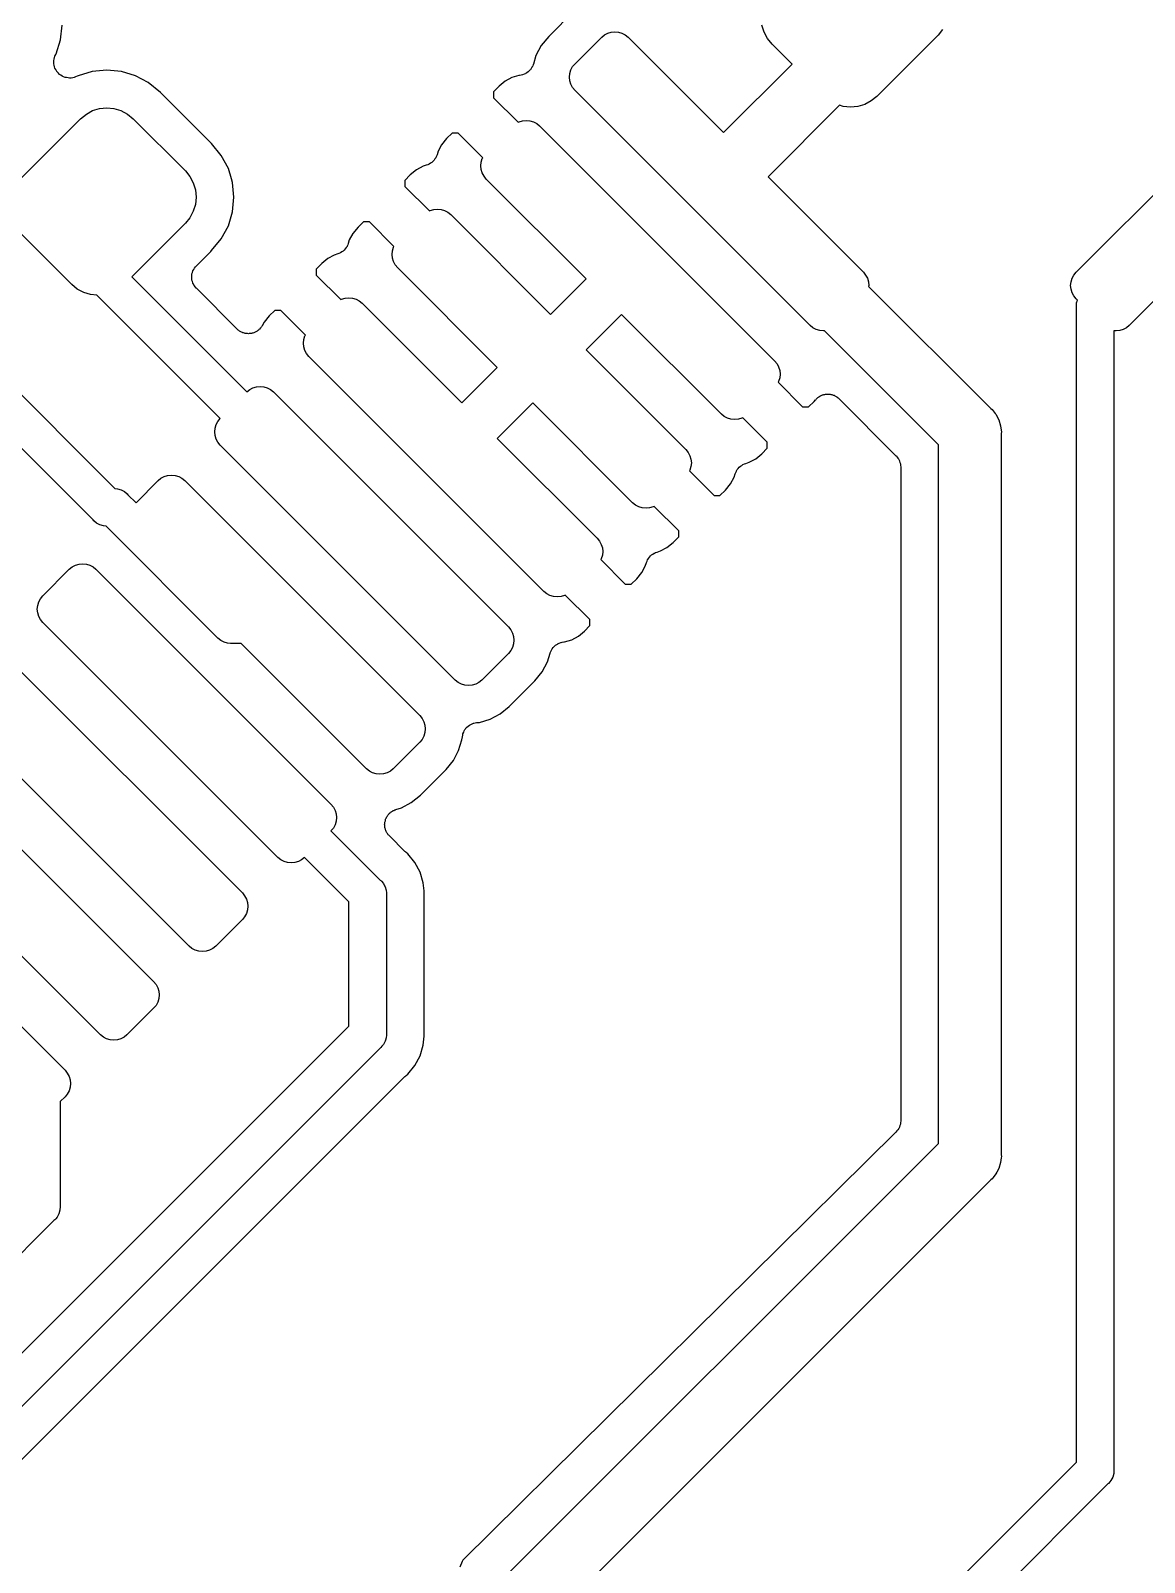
# Model space of a CAD drawing. Extents: x 70 to 232, y -100 to -50.
# Drawn here: x 220.26 to 224.7, y -65.62 to -59.51 of the extents above; entities that cross this region are included whole.
import ezdxf

# ---------------------------------------------------------------- set-up
doc = ezdxf.new("R2010")
doc.units = 0
doc.layers.add('BLACK', color=7, linetype='CONTINUOUS')

msp = doc.modelspace()

# ---------------------------------------------------------------- linework, layer by layer
at = {"layer": 'BLACK', "linetype": 'CONTINUOUS'}
for p, q in [((215.606, -56.3496), (220.593, -61.337)), ((220.506, -61.4624), (215.519, -56.475)), ((222.424, -59.433), (222.322, -59.5347)), ((220.376, -59.5476), (220.382, -59.4894)), ((222.322, -59.5347), (222.292, -59.5713)), ((222.427, -59.6437), (222.533, -59.5376)), ((222.533, -59.5376), (222.544, -59.5283)), ((222.544, -59.5283), (222.557, -59.5213)), ((222.557, -59.5213), (222.571, -59.5171)), ((222.571, -59.5171), (222.586, -59.5156)), ((222.586, -59.5156), (222.6, -59.5171)), ((222.6, -59.5171), (222.614, -59.5213)), ((222.614, -59.5213), (222.627, -59.5283)), ((222.627, -59.5283), (222.639, -59.5376)), ((222.639, -59.5376), (223.019, -59.9177)), ((223.18, -59.5171), (223.172, -59.4894)), ((223.194, -59.5426), (223.18, -59.5171)), ((223.212, -59.5649), (223.194, -59.5426)), ((223.874, -59.5296), (223.63, -59.7735)), ((223.892, -59.5072), (223.874, -59.5296)), ((224.424, -60.4745), (225.361, -59.5376)), ((220.357, -59.6072), (220.359, -59.6035)), ((220.359, -59.6035), (220.376, -59.5476)), ((222.292, -59.5713), (222.271, -59.6103)), ((223.292, -59.6446), (223.212, -59.5649)), ((220.35, -59.6306), (220.351, -59.6247)), ((220.35, -59.6307), (220.35, -59.6306)), ((220.35, -59.6308), (220.35, -59.6307)), ((220.35, -59.6369), (220.35, -59.6308)), ((220.35, -59.643), (220.35, -59.6369)), ((220.35, -59.6431), (220.35, -59.643)), ((220.35, -59.6432), (220.35, -59.6431)), ((220.351, -59.649), (220.35, -59.6432)), ((220.351, -59.6247), (220.352, -59.6186)), ((220.352, -59.6552), (220.351, -59.649)), ((220.352, -59.6185), (220.354, -59.6131)), ((220.352, -59.6186), (220.352, -59.6185)), ((220.352, -59.6185), (220.352, -59.6185)), ((220.352, -59.6553), (220.352, -59.6552)), ((220.354, -59.6611), (220.352, -59.6553)), ((220.352, -59.6553), (220.352, -59.6553)), ((220.354, -59.6131), (220.357, -59.6072)), ((220.357, -59.6667), (220.354, -59.6611)), ((222.252, -59.6622), (222.249, -59.6672)), ((222.255, -59.6574), (222.252, -59.6622)), ((222.256, -59.6572), (222.255, -59.6574)), ((222.258, -59.6515), (222.256, -59.657)), ((222.256, -59.657), (222.256, -59.6572)), ((222.26, -59.6461), (222.258, -59.6515)), ((222.261, -59.6452), (222.26, -59.6455)), ((222.26, -59.6455), (222.26, -59.6455)), ((222.26, -59.6455), (222.26, -59.6455)), ((222.26, -59.6455), (222.26, -59.6461)), ((222.271, -59.6103), (222.261, -59.6452)), ((222.41, -59.668), (222.417, -59.655)), ((222.417, -59.655), (222.427, -59.6437)), ((223.019, -59.9177), (223.292, -59.6446)), ((220.357, -59.6668), (220.357, -59.6667)), ((220.357, -59.6667), (220.357, -59.6667)), ((220.36, -59.6721), (220.357, -59.6668)), ((220.363, -59.677), (220.36, -59.6721)), ((220.364, -59.6771), (220.363, -59.677)), ((220.368, -59.6816), (220.364, -59.6771)), ((220.364, -59.6771), (220.364, -59.6771)), ((220.372, -59.6858), (220.368, -59.6816)), ((220.372, -59.6859), (220.372, -59.6858)), ((220.372, -59.686), (220.372, -59.6859)), ((220.377, -59.6894), (220.372, -59.686)), ((220.382, -59.6928), (220.377, -59.6894)), ((220.382, -59.6929), (220.382, -59.6928)), ((220.383, -59.6929), (220.382, -59.6929)), ((220.388, -59.6953), (220.383, -59.6929)), ((220.394, -59.6977), (220.388, -59.6953)), ((220.4, -59.6989), (220.394, -59.6977)), ((220.394, -59.6977), (220.394, -59.6977)), ((220.394, -59.6977), (220.394, -59.6977)), ((220.406, -59.7002), (220.4, -59.6989)), ((220.412, -59.7003), (220.406, -59.7002)), ((220.406, -59.7002), (220.406, -59.7002)), ((220.406, -59.7002), (220.406, -59.7002)), ((220.418, -59.7004), (220.412, -59.7003)), ((220.419, -59.7004), (220.418, -59.7004)), ((220.418, -59.7004), (220.418, -59.7004)), ((220.425, -59.6992), (220.419, -59.7004)), ((220.431, -59.6981), (220.425, -59.6992)), ((220.436, -59.6958), (220.431, -59.6981)), ((220.431, -59.6981), (220.431, -59.6981)), ((220.431, -59.6981), (220.431, -59.6981)), ((220.442, -59.6935), (220.436, -59.6958)), ((220.443, -59.6931), (220.442, -59.6934)), ((220.442, -59.6934), (220.442, -59.6934)), ((220.442, -59.6934), (220.442, -59.6935)), ((220.442, -59.6935), (220.442, -59.6935)), ((220.446, -59.6911), (220.443, -59.6931)), ((220.502, -59.6742), (220.446, -59.6911)), ((220.561, -59.6684), (220.502, -59.6742)), ((220.619, -59.6742), (220.561, -59.6684)), ((220.675, -59.6911), (220.619, -59.6742)), ((220.726, -59.7187), (220.675, -59.6911)), ((220.774, -59.7578), (220.726, -59.7187)), ((222.148, -59.7128), (222.124, -59.7332)), ((222.175, -59.6989), (222.148, -59.7128)), ((222.203, -59.6903), (222.175, -59.6989)), ((222.206, -59.69), (222.203, -59.6903)), ((222.212, -59.6888), (222.206, -59.69)), ((222.218, -59.6877), (222.212, -59.6888)), ((222.224, -59.6853), (222.218, -59.6876)), ((222.218, -59.6876), (222.218, -59.6876)), ((222.218, -59.6876), (222.218, -59.6877)), ((222.229, -59.6831), (222.224, -59.6853)), ((222.23, -59.6828), (222.229, -59.6829)), ((222.229, -59.6829), (222.229, -59.6831)), ((222.235, -59.6795), (222.23, -59.6828)), ((222.24, -59.6763), (222.235, -59.6795)), ((222.244, -59.6718), (222.24, -59.676)), ((222.24, -59.676), (222.24, -59.6761)), ((222.24, -59.6761), (222.24, -59.6763)), ((222.248, -59.6677), (222.244, -59.6718)), ((222.249, -59.6674), (222.248, -59.6677)), ((222.249, -59.6672), (222.249, -59.6674)), ((222.405, -59.6967), (222.406, -59.6821)), ((222.406, -59.7113), (222.405, -59.6967)), ((222.406, -59.6821), (222.41, -59.668)), ((222.41, -59.7254), (222.406, -59.7113)), ((222.417, -59.7384), (222.41, -59.7254)), ((220.978, -59.962), (220.774, -59.7578)), ((222.124, -59.7332), (222.102, -59.7553)), ((222.102, -59.7553), (222.102, -59.7788)), ((222.102, -59.7788), (222.2, -59.8767)), ((222.427, -59.7497), (222.417, -59.7384)), ((223.364, -60.6866), (222.427, -59.7497)), ((223.63, -59.7735), (223.607, -59.7919)), ((225.573, -59.7497), (224.636, -60.6866)), ((220.456, -59.8624), (220.479, -59.844)), ((220.479, -59.844), (220.504, -59.8304)), ((220.504, -59.8304), (220.532, -59.822)), ((220.532, -59.822), (220.561, -59.8192)), ((220.561, -59.8192), (220.589, -59.822)), ((220.589, -59.822), (220.617, -59.8304)), ((220.617, -59.8304), (220.643, -59.844)), ((220.643, -59.844), (220.665, -59.8624)), ((223.481, -59.8092), (223.196, -60.0944)), ((223.496, -59.8139), (223.481, -59.8092)), ((223.525, -59.8167), (223.496, -59.8139)), ((223.554, -59.8139), (223.525, -59.8167)), ((223.582, -59.8055), (223.554, -59.8139)), ((223.607, -59.7919), (223.582, -59.8055)), ((220.212, -60.1063), (220.456, -59.8624)), ((220.665, -59.8624), (220.874, -60.071)), ((222.2, -59.8767), (222.204, -59.8749)), ((222.204, -59.8749), (222.218, -59.8706)), ((222.218, -59.8706), (222.232, -59.8692)), ((222.232, -59.8692), (222.247, -59.8706)), ((222.247, -59.8706), (222.261, -59.8749)), ((222.261, -59.8749), (222.274, -59.8818)), ((222.274, -59.8818), (222.285, -59.8912)), ((222.285, -59.8912), (223.222, -60.8281)), ((221.017, -60.0096), (220.978, -59.962)), ((221.895, -59.9665), (221.881, -59.9926)), ((221.915, -59.9417), (221.895, -59.9665)), ((221.937, -59.9203), (221.915, -59.9417)), ((221.961, -59.9203), (221.937, -59.9203)), ((222.059, -60.0181), (221.961, -59.9203)), ((221.045, -60.0611), (221.017, -60.0096)), ((221.865, -60.0285), (221.86, -60.0326)), ((221.868, -60.0231), (221.865, -60.028)), ((221.865, -60.028), (221.865, -60.0282)), ((221.865, -60.0282), (221.865, -60.0285)), ((221.872, -60.0182), (221.868, -60.0231)), ((221.874, -60.0122), (221.872, -60.0177)), ((221.872, -60.0177), (221.872, -60.018)), ((221.872, -60.018), (221.872, -60.0182)), ((221.877, -60.0069), (221.874, -60.0122)), ((221.881, -59.9926), (221.877, -60.006)), ((221.877, -60.006), (221.877, -60.0063)), ((221.877, -60.0063), (221.877, -60.0063)), ((221.877, -60.0063), (221.877, -60.0063)), ((221.877, -60.0063), (221.877, -60.0069)), ((222.053, -60.0356), (222.057, -60.0216)), ((222.057, -60.0216), (222.059, -60.0181)), ((220.874, -60.071), (220.892, -60.0933)), ((221.057, -60.1017), (221.045, -60.0611)), ((221.77, -60.0867), (221.749, -60.1089)), ((221.795, -60.0663), (221.77, -60.0867)), ((221.821, -60.0524), (221.795, -60.0663)), ((221.834, -60.0483), (221.821, -60.0524)), ((221.84, -60.0461), (221.834, -60.0483)), ((221.845, -60.0439), (221.84, -60.0461)), ((221.846, -60.0437), (221.845, -60.0439)), ((221.851, -60.0403), (221.846, -60.0436)), ((221.846, -60.0436), (221.846, -60.0437)), ((221.856, -60.0371), (221.851, -60.0403)), ((221.86, -60.0326), (221.856, -60.0367)), ((221.856, -60.0367), (221.856, -60.0369)), ((221.856, -60.0369), (221.856, -60.0371)), ((222.051, -60.0503), (222.053, -60.0356)), ((222.053, -60.0649), (222.051, -60.0503)), ((222.057, -60.079), (222.053, -60.0649)), ((222.064, -60.0919), (222.057, -60.079)), ((222.073, -60.1033), (222.064, -60.0919)), ((220.892, -60.0933), (220.905, -60.1188)), ((220.905, -60.1188), (220.914, -60.1465)), ((220.914, -60.1465), (220.917, -60.1753)), ((221.062, -60.1171), (221.057, -60.1017)), ((221.067, -60.1753), (221.062, -60.1171)), ((221.749, -60.1089), (221.749, -60.1324)), ((221.749, -60.1324), (221.847, -60.2303)), ((222.471, -60.501), (222.073, -60.1033)), ((223.196, -60.0944), (223.576, -60.4745)), ((220.914, -60.204), (220.905, -60.2317)), ((220.917, -60.1753), (220.914, -60.204)), ((221.062, -60.2334), (221.067, -60.1753)), ((220.892, -60.2572), (220.874, -60.2796)), ((220.905, -60.2317), (220.892, -60.2572)), ((221.045, -60.2894), (221.062, -60.2334)), ((221.584, -60.2738), (221.562, -60.2952)), ((221.607, -60.2738), (221.584, -60.2738)), ((221.705, -60.3717), (221.607, -60.2738)), ((221.847, -60.2303), (221.85, -60.2284)), ((221.85, -60.2284), (221.864, -60.2242)), ((221.864, -60.2242), (221.879, -60.2227)), ((221.879, -60.2227), (221.893, -60.2242)), ((221.893, -60.2242), (221.907, -60.2284)), ((221.907, -60.2284), (221.92, -60.2354)), ((221.92, -60.2354), (221.932, -60.2447)), ((221.932, -60.2447), (222.329, -60.6425)), ((220.421, -60.5235), (220.212, -60.3149)), ((220.874, -60.2796), (220.66, -60.4932)), ((221.017, -60.341), (221.045, -60.2894)), ((221.541, -60.3201), (221.527, -60.3461)), ((221.562, -60.2952), (221.541, -60.3201)), ((220.918, -60.449), (220.975, -60.3919)), ((220.975, -60.3918), (220.978, -60.3886)), ((220.975, -60.3919), (220.975, -60.3918)), ((220.978, -60.3886), (221.017, -60.341)), ((221.492, -60.3974), (221.486, -60.3997)), ((221.497, -60.3939), (221.492, -60.3972)), ((221.492, -60.3972), (221.492, -60.3973)), ((221.492, -60.3973), (221.492, -60.3974)), ((221.502, -60.3907), (221.497, -60.3939)), ((221.503, -60.3903), (221.502, -60.3905)), ((221.502, -60.3905), (221.502, -60.3907)), ((221.507, -60.3861), (221.503, -60.3903)), ((221.511, -60.382), (221.507, -60.3861)), ((221.515, -60.3766), (221.511, -60.3815)), ((221.511, -60.3815), (221.511, -60.3818)), ((221.511, -60.3818), (221.511, -60.382)), ((221.518, -60.3718), (221.515, -60.3766)), ((221.521, -60.3658), (221.518, -60.3713)), ((221.518, -60.3713), (221.518, -60.3715)), ((221.518, -60.3715), (221.518, -60.3718)), ((221.523, -60.3604), (221.521, -60.3658)), ((221.527, -60.3461), (221.523, -60.3596)), ((221.523, -60.3596), (221.523, -60.3598)), ((221.523, -60.3598), (221.523, -60.3598)), ((221.523, -60.3598), (221.523, -60.3598)), ((221.523, -60.3598), (221.523, -60.3604)), ((221.698, -60.4038), (221.699, -60.3892)), ((221.699, -60.3892), (221.703, -60.3751)), ((221.703, -60.3751), (221.705, -60.3717)), ((220.907, -60.4639), (220.91, -60.4586)), ((220.91, -60.4582), (220.914, -60.4536)), ((220.91, -60.4584), (220.91, -60.4582)), ((220.91, -60.4586), (220.91, -60.4584)), ((220.914, -60.4536), (220.918, -60.449)), ((221.417, -60.4403), (221.395, -60.4624)), ((221.441, -60.4199), (221.417, -60.4403)), ((221.467, -60.406), (221.441, -60.4199)), ((221.481, -60.4019), (221.467, -60.406)), ((221.486, -60.3997), (221.481, -60.4019)), ((221.699, -60.4184), (221.698, -60.4038)), ((221.703, -60.4325), (221.699, -60.4184)), ((221.71, -60.4455), (221.703, -60.4325)), ((221.72, -60.4568), (221.71, -60.4455)), ((222.117, -60.8546), (221.72, -60.4568)), ((220.66, -60.4932), (221.119, -60.9518)), ((220.899, -60.4932), (220.9, -60.4872)), ((220.899, -60.4935), (220.899, -60.4932)), ((220.899, -60.4937), (220.899, -60.4935)), ((220.9, -60.4997), (220.899, -60.4937)), ((220.9, -60.4809), (220.902, -60.4752)), ((220.9, -60.4811), (220.9, -60.4809)), ((220.9, -60.4814), (220.9, -60.4811)), ((220.9, -60.4872), (220.9, -60.4814)), ((220.9, -60.5056), (220.9, -60.4997)), ((220.9, -60.5058), (220.9, -60.5056)), ((220.9, -60.506), (220.9, -60.5058)), ((220.902, -60.5118), (220.9, -60.506)), ((220.902, -60.4752), (220.904, -60.4695)), ((220.904, -60.5175), (220.902, -60.5118)), ((220.904, -60.4691), (220.907, -60.4639)), ((220.904, -60.4693), (220.904, -60.4691)), ((220.904, -60.4695), (220.904, -60.4693)), ((220.904, -60.5177), (220.904, -60.5175)), ((220.904, -60.5179), (220.904, -60.5177)), ((220.907, -60.5232), (220.904, -60.5179)), ((221.395, -60.4624), (221.395, -60.486)), ((221.395, -60.486), (221.493, -60.5838)), ((222.329, -60.6425), (222.471, -60.501)), ((223.576, -60.4745), (223.585, -60.4859)), ((223.585, -60.4859), (223.592, -60.4988)), ((223.592, -60.4988), (223.596, -60.5129)), ((223.596, -60.5129), (223.598, -60.5275)), ((224.402, -60.5275), (224.404, -60.5129)), ((224.404, -60.5129), (224.408, -60.4988)), ((224.408, -60.4988), (224.415, -60.4859)), ((224.415, -60.4859), (224.424, -60.4745)), ((220.443, -60.5419), (220.421, -60.5235)), ((220.469, -60.5555), (220.443, -60.5419)), ((220.496, -60.5639), (220.469, -60.5555)), ((220.521, -60.5663), (220.496, -60.5639)), ((221.012, -61.0579), (220.521, -60.5663)), ((220.909, -60.5285), (220.907, -60.5232)), ((220.909, -60.5287), (220.909, -60.5285)), ((220.91, -60.5289), (220.909, -60.5287)), ((220.913, -60.5335), (220.91, -60.5289)), ((220.917, -60.5382), (220.913, -60.5335)), ((220.917, -60.5385), (220.917, -60.5382)), ((220.918, -60.5388), (220.917, -60.5385)), ((220.917, -60.5385), (220.917, -60.5385)), ((220.917, -60.5385), (220.917, -60.5385)), ((221.08, -60.7012), (220.918, -60.5388)), ((221.496, -60.582), (221.51, -60.5777)), ((221.51, -60.5777), (221.525, -60.5763)), ((221.525, -60.5763), (221.54, -60.5777)), ((221.54, -60.5777), (221.554, -60.582)), ((223.598, -60.5275), (223.597, -60.5315)), ((223.597, -60.5315), (224.084, -61.0182)), ((224.404, -60.5422), (224.402, -60.5275)), ((224.408, -60.5562), (224.404, -60.5422)), ((224.415, -60.5692), (224.408, -60.5562)), ((224.424, -60.5806), (224.415, -60.5692)), ((224.429, -60.5856), (224.424, -60.5806)), ((221.23, -60.6274), (221.208, -60.6488)), ((221.254, -60.6274), (221.23, -60.6274)), ((221.352, -60.7252), (221.254, -60.6274)), ((221.493, -60.5838), (221.496, -60.582)), ((221.554, -60.582), (221.567, -60.5889)), ((221.567, -60.5889), (221.578, -60.5983)), ((221.578, -60.5983), (221.976, -60.996)), ((224.425, -60.6033), (224.426, -60.5962)), ((224.425, -60.6109), (224.425, -60.6033)), ((224.425, -60.6146), (224.425, -60.6109)), ((224.425, -65.2189), (224.425, -60.6146)), ((224.426, -60.5962), (224.429, -60.5856)), ((221.082, -60.703), (221.08, -60.7012)), ((221.084, -60.7051), (221.082, -60.703)), ((221.17, -60.7015), (221.167, -60.7036)), ((221.171, -60.6992), (221.17, -60.7015)), ((221.173, -60.6972), (221.171, -60.6992)), ((221.175, -60.6945), (221.173, -60.6972)), ((221.177, -60.692), (221.175, -60.6945)), ((221.179, -60.6894), (221.177, -60.692)), ((221.181, -60.687), (221.179, -60.6894)), ((221.188, -60.6736), (221.181, -60.6862)), ((221.181, -60.6862), (221.181, -60.687)), ((221.208, -60.6488), (221.188, -60.6736)), ((222.612, -60.6425), (222.471, -60.7839)), ((223.01, -61.0402), (222.612, -60.6425)), ((223.375, -60.696), (223.364, -60.6866)), ((223.388, -60.7029), (223.375, -60.696)), ((223.402, -60.7072), (223.388, -60.7029)), ((224.612, -60.7029), (224.598, -60.7072)), ((224.625, -60.696), (224.612, -60.7029)), ((224.636, -60.6866), (224.625, -60.696)), ((221.087, -60.707), (221.084, -60.7051)), ((221.09, -60.709), (221.087, -60.707)), ((221.092, -60.7104), (221.09, -60.709)), ((221.095, -60.7121), (221.092, -60.7104)), ((221.098, -60.7133), (221.095, -60.7121)), ((221.101, -60.7149), (221.098, -60.7133)), ((221.103, -60.7158), (221.101, -60.7149)), ((221.106, -60.7169), (221.103, -60.7158)), ((221.109, -60.7176), (221.106, -60.7169)), ((221.112, -60.7185), (221.109, -60.7176)), ((221.115, -60.7188), (221.112, -60.7185)), ((221.118, -60.7194), (221.115, -60.7188)), ((221.121, -60.7194), (221.118, -60.7194)), ((221.125, -60.7198), (221.121, -60.7194)), ((221.128, -60.7195), (221.125, -60.7198)), ((221.131, -60.7195), (221.128, -60.7195)), ((221.134, -60.7189), (221.131, -60.7195)), ((221.137, -60.7186), (221.134, -60.7189)), ((221.14, -60.7178), (221.137, -60.7186)), ((221.143, -60.7172), (221.14, -60.7178)), ((221.146, -60.716), (221.143, -60.7172)), ((221.149, -60.7151), (221.146, -60.716)), ((221.152, -60.7137), (221.149, -60.7151)), ((221.154, -60.7126), (221.152, -60.7137)), ((221.157, -60.7108), (221.154, -60.7126)), ((221.16, -60.7093), (221.157, -60.7108)), ((221.162, -60.7074), (221.16, -60.7093)), ((221.165, -60.7059), (221.162, -60.7074)), ((221.167, -60.7036), (221.165, -60.7059)), ((221.344, -60.7574), (221.346, -60.7427)), ((221.346, -60.772), (221.344, -60.7574)), ((221.346, -60.7427), (221.35, -60.7287)), ((221.35, -60.7287), (221.352, -60.7252)), ((223.417, -60.7086), (223.402, -60.7072)), ((223.421, -60.7082), (223.417, -60.7086)), ((223.875, -61.1627), (223.421, -60.7082)), ((224.583, -60.7086), (224.575, -60.7078)), ((224.575, -60.7078), (224.575, -65.2463)), ((224.598, -60.7072), (224.583, -60.7086)), ((221.35, -60.7861), (221.346, -60.772)), ((221.357, -60.799), (221.35, -60.7861)), ((221.366, -60.8104), (221.357, -60.799)), ((222.303, -61.7473), (221.366, -60.8104)), ((222.471, -60.7839), (222.869, -61.1816)), ((221.976, -60.996), (222.117, -60.8546)), ((223.222, -60.8281), (223.232, -60.8394)), ((223.232, -60.8394), (223.238, -60.8524)), ((223.238, -60.8524), (223.243, -60.8665)), ((223.243, -60.8665), (223.244, -60.8811)), ((223.244, -60.8811), (223.243, -60.8957)), ((221.119, -60.9518), (221.13, -60.9425)), ((221.13, -60.9425), (221.143, -60.9356)), ((221.143, -60.9356), (221.157, -60.9313)), ((221.157, -60.9313), (221.172, -60.9298)), ((221.172, -60.9298), (221.186, -60.9313)), ((221.186, -60.9313), (221.2, -60.9356)), ((221.2, -60.9356), (221.213, -60.9425)), ((221.213, -60.9425), (221.225, -60.9518)), ((223.238, -60.9098), (223.237, -60.9132)), ((223.237, -60.9132), (223.334, -61.0111)), ((223.243, -60.8957), (223.238, -60.9098)), ((221.225, -60.9518), (222.162, -61.8887)), ((222.259, -60.996), (222.117, -61.1374)), ((222.656, -61.3938), (222.259, -60.996)), ((223.358, -61.0111), (223.38, -60.9897)), ((223.38, -60.9897), (223.385, -60.9836)), ((223.385, -60.9836), (223.386, -60.9829)), ((223.386, -60.9829), (223.388, -60.9809)), ((223.388, -60.9809), (223.39, -60.9787)), ((223.39, -60.9787), (223.392, -60.9766)), ((223.392, -60.9766), (223.395, -60.9743)), ((223.395, -60.9743), (223.397, -60.9727)), ((223.397, -60.9727), (223.399, -60.9709)), ((223.399, -60.9709), (223.402, -60.9693)), ((223.402, -60.9693), (223.405, -60.9675)), ((223.405, -60.9675), (223.408, -60.9664)), ((223.408, -60.9664), (223.41, -60.9651)), ((223.41, -60.9651), (223.413, -60.9641)), ((223.413, -60.9641), (223.416, -60.9629)), ((223.416, -60.9629), (223.419, -60.9624)), ((223.419, -60.9624), (223.422, -60.9615)), ((223.422, -60.9615), (223.425, -60.9612)), ((223.425, -60.9612), (223.429, -60.9606)), ((223.429, -60.9606), (223.432, -60.9606)), ((223.432, -60.9606), (223.434, -60.9604)), ((223.434, -60.9604), (223.438, -60.9607)), ((223.438, -60.9607), (223.441, -60.9607)), ((223.441, -60.9607), (223.444, -60.9613)), ((223.444, -60.9613), (223.447, -60.9616)), ((223.447, -60.9616), (223.45, -60.9626)), ((223.45, -60.9626), (223.453, -60.9633)), ((223.453, -60.9633), (223.456, -60.9644)), ((223.456, -60.9644), (223.459, -60.9652)), ((223.459, -60.9652), (223.462, -60.9668)), ((223.462, -60.9668), (223.465, -60.9681)), ((223.465, -60.9681), (223.467, -60.9697)), ((223.467, -60.9697), (223.47, -60.9711)), ((223.47, -60.9711), (223.472, -60.9732)), ((223.472, -60.9732), (223.475, -60.9751)), ((223.475, -60.9751), (223.477, -60.9771)), ((223.477, -60.9771), (223.479, -60.979)), ((223.479, -60.979), (223.706, -61.2062)), ((220.996, -61.0822), (221.003, -61.0692)), ((221.003, -61.0692), (221.012, -61.0579)), ((223.021, -61.0495), (223.01, -61.0402)), ((223.034, -61.0565), (223.021, -61.0495)), ((223.048, -61.0607), (223.034, -61.0565)), ((223.063, -61.0622), (223.048, -61.0607)), ((223.078, -61.0607), (223.063, -61.0622)), ((223.092, -61.0565), (223.078, -61.0607)), ((223.095, -61.0546), (223.092, -61.0565)), ((223.193, -61.1525), (223.095, -61.0546)), ((223.334, -61.0111), (223.358, -61.0111)), ((224.084, -61.0182), (224.089, -61.0221)), ((224.089, -61.0221), (224.093, -61.0269)), ((224.093, -61.0269), (224.093, -61.0269)), ((224.093, -61.0269), (224.102, -61.0384)), ((224.102, -61.0384), (224.104, -61.0411)), ((224.104, -61.0411), (224.116, -61.0628)), ((224.116, -61.0628), (224.123, -61.0864)), ((220.991, -61.1109), (220.992, -61.0963)), ((220.992, -61.1255), (220.991, -61.1109)), ((220.992, -61.0963), (220.996, -61.0822)), ((220.996, -61.1396), (220.992, -61.1255)), ((224.123, -61.0864), (224.125, -61.1048)), ((224.125, -61.1048), (224.125, -61.1048)), ((224.125, -61.1048), (224.126, -61.1109)), ((224.126, -61.1109), (224.125, -61.117)), ((224.125, -61.117), (224.125, -63.9939)), ((221.003, -61.1526), (220.996, -61.1396)), ((221.012, -61.1639), (221.003, -61.1526)), ((221.949, -62.1009), (221.012, -61.1639)), ((222.117, -61.1374), (222.515, -61.5352)), ((222.869, -61.1816), (222.878, -61.193)), ((223.172, -61.1982), (223.193, -61.176)), ((223.193, -61.176), (223.193, -61.1525)), ((223.875, -63.9482), (223.875, -61.1627)), ((222.878, -61.193), (222.885, -61.206)), ((222.885, -61.206), (222.889, -61.22)), ((222.889, -61.2493), (222.885, -61.2634)), ((222.889, -61.22), (222.891, -61.2347)), ((222.891, -61.2347), (222.889, -61.2493)), ((223.077, -61.2565), (223.081, -61.2523)), ((223.081, -61.2523), (223.086, -61.2482)), ((223.086, -61.2478), (223.091, -61.2446)), ((223.086, -61.248), (223.086, -61.2478)), ((223.086, -61.2482), (223.086, -61.248)), ((223.091, -61.2446), (223.096, -61.2413)), ((223.096, -61.241), (223.102, -61.2388)), ((223.096, -61.2412), (223.096, -61.241)), ((223.096, -61.2413), (223.096, -61.2412)), ((223.102, -61.2388), (223.107, -61.2366)), ((223.107, -61.2366), (223.121, -61.2325)), ((223.121, -61.2325), (223.147, -61.2186)), ((223.147, -61.2186), (223.172, -61.1982)), ((223.706, -61.2062), (223.707, -61.2064)), ((223.707, -61.2064), (223.707, -61.2064)), ((223.707, -61.2064), (223.707, -61.2064)), ((223.707, -61.2064), (223.707, -61.2069)), ((223.707, -61.2069), (223.711, -61.2114)), ((223.711, -61.2114), (223.714, -61.216)), ((223.714, -61.216), (223.715, -61.2163)), ((223.715, -61.2163), (223.715, -61.2165)), ((223.715, -61.2165), (223.717, -61.2218)), ((223.717, -61.2218), (223.72, -61.2269)), ((223.72, -61.2269), (223.72, -61.2272)), ((223.72, -61.2272), (223.72, -61.2275)), ((223.72, -61.2275), (223.722, -61.2331)), ((223.722, -61.2331), (223.724, -61.2388)), ((223.724, -61.2388), (223.724, -61.2391)), ((223.724, -61.2391), (223.724, -61.2394)), ((223.724, -61.2394), (223.724, -61.2453)), ((223.724, -61.2453), (223.725, -61.2511)), ((223.725, -61.2511), (223.725, -63.8579)), ((220.677, -61.3937), (220.765, -61.3054)), ((220.765, -61.3054), (220.776, -61.296)), ((220.776, -61.296), (220.789, -61.2891)), ((220.789, -61.2891), (220.803, -61.2848)), ((220.803, -61.2848), (220.818, -61.2834)), ((220.818, -61.2834), (220.833, -61.2848)), ((220.833, -61.2848), (220.847, -61.2891)), ((220.847, -61.2891), (220.86, -61.296)), ((220.86, -61.296), (220.871, -61.3054)), ((220.871, -61.3054), (221.808, -62.2423)), ((222.885, -61.2634), (222.883, -61.2668)), ((222.883, -61.2668), (222.981, -61.3646)), ((223.047, -61.3184), (223.061, -61.2923)), ((223.061, -61.2923), (223.065, -61.2789)), ((223.065, -61.2781), (223.068, -61.2726)), ((223.065, -61.2786), (223.065, -61.2781)), ((223.065, -61.2789), (223.065, -61.2786)), ((223.065, -61.2786), (223.065, -61.2786)), ((223.065, -61.2786), (223.065, -61.2786)), ((223.068, -61.2726), (223.07, -61.2672)), ((223.07, -61.2667), (223.073, -61.2618)), ((223.07, -61.2669), (223.07, -61.2667)), ((223.07, -61.2672), (223.07, -61.2669)), ((223.073, -61.2618), (223.077, -61.2569)), ((223.077, -61.2567), (223.077, -61.2565)), ((223.077, -61.2569), (223.077, -61.2567)), ((220.593, -61.337), (220.603, -61.338)), ((220.603, -61.338), (220.618, -61.3423)), ((220.618, -61.3423), (220.631, -61.3493)), ((220.631, -61.3493), (220.642, -61.3587)), ((220.642, -61.3587), (220.644, -61.3615)), ((220.644, -61.3615), (220.677, -61.3937)), ((222.981, -61.3646), (223.004, -61.3646)), ((223.004, -61.3646), (223.027, -61.3432)), ((223.027, -61.3432), (223.047, -61.3184)), ((222.668, -61.4031), (222.656, -61.3938)), ((222.681, -61.41), (222.668, -61.4031)), ((222.695, -61.4143), (222.681, -61.41)), ((222.71, -61.4157), (222.695, -61.4143)), ((222.724, -61.4143), (222.71, -61.4157)), ((222.738, -61.41), (222.724, -61.4143)), ((222.742, -61.4082), (222.738, -61.41)), ((222.84, -61.5061), (222.742, -61.4082)), ((220.509, -61.4652), (220.506, -61.4624)), ((220.52, -61.4746), (220.509, -61.4652)), ((220.533, -61.4816), (220.52, -61.4746)), ((220.547, -61.4859), (220.533, -61.4816)), ((220.558, -61.4869), (220.547, -61.4859)), ((221.001, -61.9303), (220.558, -61.4869)), ((222.515, -61.5352), (222.524, -61.5465)), ((222.524, -61.5465), (222.531, -61.5595)), ((222.793, -61.5721), (222.818, -61.5517)), ((222.818, -61.5517), (222.84, -61.5296)), ((222.84, -61.5296), (222.84, -61.5061)), ((222.531, -61.6169), (222.53, -61.6203)), ((222.531, -61.5595), (222.536, -61.5736)), ((222.536, -61.6028), (222.531, -61.6169)), ((222.536, -61.5736), (222.537, -61.5882)), ((222.537, -61.5882), (222.536, -61.6028)), ((222.717, -61.6202), (222.72, -61.6154)), ((222.72, -61.6154), (222.723, -61.6105)), ((222.723, -61.6103), (222.724, -61.61)), ((222.723, -61.6105), (222.723, -61.6103)), ((222.724, -61.61), (222.728, -61.6059)), ((222.728, -61.6059), (222.732, -61.6017)), ((222.732, -61.6013), (222.737, -61.5982)), ((222.732, -61.6016), (222.732, -61.6013)), ((222.732, -61.6017), (222.732, -61.6016)), ((222.737, -61.5982), (222.742, -61.5949)), ((222.742, -61.5949), (222.743, -61.5947)), ((222.743, -61.5946), (222.748, -61.5924)), ((222.743, -61.5947), (222.743, -61.5946)), ((222.748, -61.5924), (222.754, -61.5901)), ((222.754, -61.5901), (222.767, -61.586)), ((222.767, -61.586), (222.793, -61.5721)), ((220.305, -61.765), (220.411, -61.6589)), ((220.411, -61.6589), (220.423, -61.6496)), ((220.423, -61.6496), (220.436, -61.6427)), ((220.436, -61.6427), (220.45, -61.6384)), ((220.45, -61.6384), (220.464, -61.637)), ((220.464, -61.637), (220.479, -61.6384)), ((220.479, -61.6384), (220.493, -61.6427)), ((220.493, -61.6427), (220.506, -61.6496)), ((220.506, -61.6496), (220.517, -61.6589)), ((220.517, -61.6589), (221.454, -62.5958)), ((222.53, -61.6203), (222.627, -61.7182)), ((222.673, -61.6968), (222.693, -61.6719)), ((222.693, -61.6719), (222.707, -61.6459)), ((222.707, -61.6459), (222.711, -61.6324)), ((222.711, -61.6324), (222.712, -61.6322)), ((222.712, -61.6316), (222.714, -61.6262)), ((222.712, -61.6322), (222.712, -61.6316)), ((222.712, -61.6322), (222.712, -61.6322)), ((222.712, -61.6322), (222.712, -61.6322)), ((222.714, -61.6262), (222.716, -61.6208)), ((222.716, -61.6205), (222.717, -61.6202)), ((222.716, -61.6208), (222.716, -61.6205)), ((222.627, -61.7182), (222.651, -61.7182)), ((222.651, -61.7182), (222.673, -61.6968)), ((220.285, -61.8034), (220.289, -61.7893)), ((220.289, -61.7893), (220.296, -61.7764)), ((220.296, -61.7764), (220.305, -61.765)), ((222.314, -61.7566), (222.303, -61.7473)), ((222.327, -61.7636), (222.314, -61.7566)), ((222.341, -61.7678), (222.327, -61.7636)), ((222.356, -61.7693), (222.341, -61.7678)), ((222.371, -61.7678), (222.356, -61.7693)), ((222.385, -61.7636), (222.371, -61.7678)), ((222.388, -61.7617), (222.385, -61.7636)), ((222.486, -61.8596), (222.388, -61.7617)), ((220.283, -61.818), (220.285, -61.8034)), ((220.285, -61.8327), (220.283, -61.818)), ((220.289, -61.8467), (220.285, -61.8327)), ((220.296, -61.8597), (220.289, -61.8467)), ((220.305, -61.8711), (220.296, -61.8597)), ((222.486, -61.8831), (222.486, -61.8596)), ((221.242, -62.808), (220.305, -61.8711)), ((222.162, -61.8887), (222.171, -61.9001)), ((222.171, -61.9001), (222.178, -61.9131)), ((222.178, -61.9131), (222.182, -61.9271)), ((222.44, -61.9257), (222.465, -61.9053)), ((222.465, -61.9053), (222.486, -61.8831)), ((221.003, -61.9332), (221.001, -61.9303)), ((221.015, -61.9426), (221.003, -61.9332)), ((221.028, -61.9495), (221.015, -61.9426)), ((221.042, -61.9538), (221.028, -61.9495)), ((221.053, -61.9549), (221.042, -61.9538)), ((221.057, -61.9553), (221.053, -61.9549)), ((221.053, -61.9549), (221.053, -61.9549)), ((221.06, -61.9549), (221.057, -61.9553)), ((221.096, -61.9549), (221.06, -61.9549)), ((221.596, -62.4544), (221.096, -61.9549)), ((222.171, -61.9834), (222.162, -61.9948)), ((222.178, -61.9705), (222.171, -61.9834)), ((222.182, -61.9564), (222.178, -61.9705)), ((222.182, -61.9271), (222.183, -61.9418)), ((222.183, -61.9418), (222.182, -61.9564)), ((222.33, -61.987), (222.333, -61.9815)), ((222.333, -61.981), (222.336, -61.9762)), ((222.333, -61.9813), (222.333, -61.981)), ((222.333, -61.9815), (222.333, -61.9813)), ((222.336, -61.9762), (222.339, -61.9712)), ((222.339, -61.9712), (222.34, -61.971)), ((222.34, -61.9708), (222.344, -61.9667)), ((222.34, -61.971), (222.34, -61.9708)), ((222.344, -61.9667), (222.348, -61.9625)), ((222.348, -61.9623), (222.349, -61.9621)), ((222.348, -61.9625), (222.348, -61.9623)), ((222.349, -61.9621), (222.354, -61.9589)), ((222.354, -61.9589), (222.359, -61.9556)), ((222.359, -61.9554), (222.364, -61.9532)), ((222.359, -61.9555), (222.359, -61.9554)), ((222.359, -61.9556), (222.359, -61.9555)), ((222.364, -61.9532), (222.37, -61.9509)), ((222.37, -61.9508), (222.371, -61.9507)), ((222.37, -61.9509), (222.37, -61.9508)), ((222.371, -61.9507), (222.376, -61.9496)), ((222.376, -61.9496), (222.382, -61.9485)), ((222.382, -61.9485), (222.385, -61.9482)), ((222.385, -61.9482), (222.414, -61.9396)), ((222.414, -61.9396), (222.44, -61.9257)), ((220.164, -62.0125), (221.101, -62.9494)), ((222.162, -61.9948), (222.055, -62.1009)), ((222.296, -62.0672), (222.317, -62.0281)), ((222.317, -62.0281), (222.328, -61.9933)), ((222.328, -61.9924), (222.33, -61.987)), ((222.328, -61.9929), (222.328, -61.9924)), ((222.328, -61.9933), (222.328, -61.9929)), ((222.328, -61.9929), (222.328, -61.9929)), ((222.328, -61.9929), (222.328, -61.9929)), ((221.961, -62.1102), (221.949, -62.1009)), ((222.055, -62.1009), (222.044, -62.1102)), ((222.164, -62.2055), (222.266, -62.1038)), ((222.266, -62.1038), (222.296, -62.0672)), ((221.974, -62.1171), (221.961, -62.1102)), ((221.988, -62.1214), (221.974, -62.1171)), ((222.002, -62.1228), (221.988, -62.1214)), ((222.017, -62.1214), (222.002, -62.1228)), ((222.031, -62.1171), (222.017, -62.1214)), ((222.044, -62.1102), (222.031, -62.1171)), ((220.889, -63.1615), (219.952, -62.2246)), ((222.128, -62.2355), (222.164, -62.2055)), ((221.808, -62.2423), (221.817, -62.2536)), ((221.817, -62.2536), (221.824, -62.2666)), ((221.824, -62.2666), (221.828, -62.2807)), ((221.828, -62.2807), (221.83, -62.2953)), ((221.992, -62.2928), (221.996, -62.2886)), ((221.996, -62.2886), (222.001, -62.2844)), ((222.001, -62.2841), (222.006, -62.2808)), ((222.001, -62.2843), (222.001, -62.2841)), ((222.001, -62.2844), (222.001, -62.2843)), ((222.006, -62.2808), (222.011, -62.2775)), ((222.011, -62.2773), (222.017, -62.2751)), ((222.011, -62.2774), (222.011, -62.2773)), ((222.011, -62.2775), (222.011, -62.2774)), ((222.017, -62.2751), (222.022, -62.2728)), ((222.022, -62.2728), (222.023, -62.2728)), ((222.023, -62.2727), (222.029, -62.2716)), ((222.023, -62.2728), (222.023, -62.2727)), ((222.029, -62.2716), (222.034, -62.2704)), ((222.034, -62.2704), (222.046, -62.2692)), ((222.046, -62.2692), (222.089, -62.2564)), ((222.089, -62.2564), (222.128, -62.2355)), ((221.808, -62.3483), (221.702, -62.4544)), ((221.817, -62.337), (221.808, -62.3483)), ((221.824, -62.324), (221.817, -62.337)), ((221.828, -62.3099), (221.824, -62.324)), ((221.83, -62.2953), (221.828, -62.3099)), ((221.963, -62.3817), (221.976, -62.3394)), ((221.976, -62.3394), (221.978, -62.3274)), ((221.978, -62.3265), (221.979, -62.3207)), ((221.978, -62.327), (221.978, -62.3265)), ((221.978, -62.3274), (221.978, -62.327)), ((221.978, -62.327), (221.978, -62.327)), ((221.978, -62.327), (221.978, -62.327)), ((221.979, -62.3207), (221.98, -62.3148)), ((221.98, -62.3144), (221.983, -62.3089)), ((221.98, -62.3146), (221.98, -62.3144)), ((221.98, -62.3148), (221.98, -62.3146)), ((221.983, -62.3089), (221.985, -62.3034)), ((221.985, -62.303), (221.988, -62.298)), ((221.985, -62.3032), (221.985, -62.303)), ((221.985, -62.3034), (221.985, -62.3032)), ((221.988, -62.298), (221.992, -62.2931)), ((221.992, -62.293), (221.992, -62.2928)), ((221.992, -62.2931), (221.992, -62.293)), ((219.81, -62.366), (220.747, -63.3029)), ((221.943, -62.4207), (221.963, -62.3817)), ((221.607, -62.4637), (221.596, -62.4544)), ((221.62, -62.4707), (221.607, -62.4637)), ((221.634, -62.4749), (221.62, -62.4707)), ((221.678, -62.4707), (221.664, -62.4749)), ((221.691, -62.4637), (221.678, -62.4707)), ((221.702, -62.4544), (221.691, -62.4637)), ((221.811, -62.559), (221.913, -62.4574)), ((221.913, -62.4574), (221.943, -62.4207)), ((221.649, -62.4764), (221.634, -62.4749)), ((221.664, -62.4749), (221.649, -62.4764)), ((220.535, -63.5151), (219.598, -62.5782)), ((221.454, -62.5958), (221.464, -62.6072)), ((221.735, -62.6099), (221.774, -62.5891)), ((221.774, -62.5891), (221.811, -62.559)), ((221.464, -62.6072), (221.471, -62.6202)), ((221.471, -62.6202), (221.475, -62.6342)), ((221.475, -62.6342), (221.476, -62.6489)), ((221.476, -62.6489), (221.475, -62.6635)), ((221.671, -62.6586), (221.672, -62.6556)), ((221.672, -62.6556), (221.673, -62.6525)), ((221.673, -62.6525), (221.675, -62.6499)), ((221.675, -62.6499), (221.676, -62.6472)), ((221.676, -62.6472), (221.678, -62.6445)), ((221.678, -62.6445), (221.679, -62.6416)), ((221.679, -62.6416), (221.681, -62.6394)), ((221.681, -62.6394), (221.683, -62.6369)), ((221.683, -62.6369), (221.685, -62.6346)), ((221.685, -62.6346), (221.687, -62.6321)), ((221.687, -62.6321), (221.689, -62.6303)), ((221.689, -62.6303), (221.692, -62.6282)), ((221.692, -62.6282), (221.694, -62.6264)), ((221.694, -62.6264), (221.697, -62.6243)), ((221.697, -62.6243), (221.699, -62.623)), ((221.699, -62.623), (221.702, -62.6213)), ((221.702, -62.6213), (221.705, -62.6201)), ((221.705, -62.6201), (221.708, -62.6185)), ((221.708, -62.6185), (221.711, -62.6177)), ((221.711, -62.6177), (221.713, -62.6166)), ((221.713, -62.6166), (221.735, -62.6099)), ((221.464, -62.6905), (221.454, -62.7019)), ((221.454, -62.7019), (221.65, -62.8979)), ((221.471, -62.6776), (221.464, -62.6905)), ((221.475, -62.6635), (221.471, -62.6776)), ((221.668, -62.6767), (221.669, -62.6737)), ((221.669, -62.6799), (221.668, -62.6767)), ((221.669, -62.6676), (221.67, -62.6643)), ((221.669, -62.6708), (221.669, -62.6676)), ((221.669, -62.6737), (221.669, -62.6708)), ((221.669, -62.6832), (221.669, -62.6799)), ((221.669, -62.6861), (221.669, -62.6832)), ((221.669, -62.689), (221.669, -62.6861)), ((221.67, -62.6921), (221.669, -62.689)), ((221.67, -62.6643), (221.671, -62.6615)), ((221.671, -62.6953), (221.67, -62.6921)), ((221.671, -62.6615), (221.671, -62.6586)), ((221.672, -62.6981), (221.671, -62.6953)), ((221.673, -62.7009), (221.672, -62.6981)), ((221.674, -62.7038), (221.673, -62.7009)), ((221.676, -62.7068), (221.674, -62.7038)), ((221.677, -62.7093), (221.676, -62.7068)), ((221.679, -62.7119), (221.677, -62.7093)), ((221.681, -62.7145), (221.679, -62.7119)), ((221.682, -62.7172), (221.681, -62.7145)), ((221.684, -62.7193), (221.682, -62.7172)), ((219.457, -62.7196), (220.394, -63.6565)), ((221.686, -62.7216), (221.684, -62.7193)), ((221.687, -62.7222), (221.686, -62.7216)), ((221.749, -62.7844), (221.687, -62.7222)), ((221.254, -62.8173), (221.242, -62.808)), ((221.267, -62.8242), (221.254, -62.8173)), ((221.281, -62.8285), (221.267, -62.8242)), ((221.295, -62.8299), (221.281, -62.8285)), ((221.31, -62.8285), (221.295, -62.8299)), ((221.324, -62.8242), (221.31, -62.8285)), ((221.337, -62.8173), (221.324, -62.8242)), ((221.348, -62.808), (221.337, -62.8173)), ((221.525, -62.9846), (221.348, -62.808)), ((221.751, -62.7861), (221.749, -62.7844)), ((221.753, -62.7881), (221.751, -62.7861)), ((221.754, -62.7886), (221.753, -62.7881)), ((221.76, -62.7937), (221.754, -62.7886)), ((221.788, -62.8279), (221.76, -62.7937)), ((221.809, -62.867), (221.788, -62.8279)), ((221.65, -62.8979), (221.653, -62.9003)), ((221.653, -62.9003), (221.656, -62.9031)), ((221.822, -62.9094), (221.809, -62.867)), ((221.101, -62.9494), (221.11, -62.9608)), ((221.11, -62.9608), (221.117, -62.9737)), ((221.656, -62.9031), (221.663, -62.9117)), ((221.663, -62.9117), (221.668, -62.9214)), ((221.668, -62.9214), (221.67, -62.9247)), ((221.67, -62.9247), (221.674, -62.9389)), ((221.674, -62.9389), (221.675, -62.9487)), ((221.675, -62.9487), (221.675, -62.9536)), ((221.675, -62.9536), (221.675, -62.9572)), ((221.675, -62.9572), (221.675, -63.5085)), ((221.825, -62.9414), (221.822, -62.9094)), ((221.826, -62.9536), (221.825, -62.9414)), ((221.825, -62.9615), (221.826, -62.9536)), ((221.825, -62.9642), (221.825, -62.9615)), ((221.117, -62.9737), (221.121, -62.9878)), ((221.121, -63.0171), (221.117, -63.0311)), ((221.121, -62.9878), (221.123, -63.0024)), ((221.123, -63.0024), (221.121, -63.0171)), ((221.525, -63.4811), (221.525, -62.9846)), ((221.825, -62.9668), (221.825, -62.9642)), ((221.825, -62.9677), (221.825, -62.9668)), ((221.825, -63.498), (221.825, -62.9677)), ((221.101, -63.0555), (220.995, -63.1615)), ((221.11, -63.0441), (221.101, -63.0555)), ((221.117, -63.0311), (221.11, -63.0441)), ((220.9, -63.1708), (220.889, -63.1615)), ((220.913, -63.1778), (220.9, -63.1708)), ((220.927, -63.182), (220.913, -63.1778)), ((220.942, -63.1835), (220.927, -63.182)), ((220.956, -63.182), (220.942, -63.1835)), ((220.97, -63.1778), (220.956, -63.182)), ((220.983, -63.1708), (220.97, -63.1778)), ((220.995, -63.1615), (220.983, -63.1708)), ((220.747, -63.3029), (220.757, -63.3143)), ((220.757, -63.3143), (220.764, -63.3273)), ((220.764, -63.3273), (220.768, -63.3413)), ((220.764, -63.3847), (220.757, -63.3976)), ((220.768, -63.3706), (220.764, -63.3847)), ((220.768, -63.3413), (220.769, -63.356)), ((220.769, -63.356), (220.768, -63.3706)), ((220.747, -63.409), (220.641, -63.5151)), ((220.757, -63.3976), (220.747, -63.409)), ((219.97, -65.0362), (221.525, -63.4811)), ((221.675, -63.5085), (221.675, -63.5121)), ((221.675, -63.5121), (221.675, -63.5158)), ((221.825, -63.5006), (221.825, -63.498)), ((221.825, -63.5033), (221.825, -63.5006)), ((221.825, -63.5042), (221.825, -63.5033)), ((221.826, -63.5121), (221.825, -63.5042)), ((221.825, -63.5201), (221.826, -63.5121)), ((221.65, -63.5678), (220.057, -65.1616)), ((220.547, -63.5244), (220.535, -63.5151)), ((220.56, -63.5313), (220.547, -63.5244)), ((220.574, -63.5356), (220.56, -63.5313)), ((220.588, -63.537), (220.574, -63.5356)), ((220.603, -63.5356), (220.588, -63.537)), ((220.617, -63.5313), (220.603, -63.5356)), ((220.63, -63.5244), (220.617, -63.5313)), ((220.641, -63.5151), (220.63, -63.5244)), ((221.653, -63.5654), (221.65, -63.5678)), ((221.657, -63.5605), (221.653, -63.5654)), ((221.663, -63.554), (221.657, -63.5605)), ((221.67, -63.541), (221.663, -63.554)), ((221.671, -63.5359), (221.67, -63.541)), ((221.674, -63.5268), (221.671, -63.5359)), ((221.675, -63.5158), (221.674, -63.5268)), ((221.675, -63.5158), (221.675, -63.5158)), ((221.809, -63.5987), (221.822, -63.5562)), ((221.822, -63.5562), (221.825, -63.5201)), ((221.825, -63.5201), (221.825, -63.5201)), ((221.788, -63.6377), (221.809, -63.5987)), ((220.17, -65.2603), (221.749, -63.6813)), ((220.394, -63.6565), (220.403, -63.6679)), ((220.403, -63.6679), (220.41, -63.6808)), ((220.41, -63.6808), (220.414, -63.6949)), ((220.414, -63.6949), (220.416, -63.7095)), ((221.749, -63.6813), (221.75, -63.6806)), ((221.75, -63.6806), (221.752, -63.679)), ((221.752, -63.679), (221.754, -63.6771)), ((221.754, -63.6771), (221.76, -63.672)), ((221.76, -63.672), (221.788, -63.6377)), ((220.403, -63.7512), (220.394, -63.7626)), ((220.41, -63.7382), (220.403, -63.7512)), ((220.414, -63.7242), (220.41, -63.7382)), ((220.416, -63.7095), (220.414, -63.7242)), ((220.394, -63.7626), (220.375, -63.7813)), ((220.375, -63.7813), (220.375, -64.1963)), ((223.722, -63.8768), (223.72, -63.8826)), ((223.724, -63.8711), (223.722, -63.8768)), ((223.725, -63.8587), (223.724, -63.8647)), ((223.724, -63.8647), (223.724, -63.8708)), ((223.724, -63.8708), (223.724, -63.8709)), ((223.724, -63.8709), (223.724, -63.8711)), ((223.725, -63.8579), (223.725, -63.8584)), ((223.725, -63.8584), (223.725, -63.8584)), ((223.725, -63.8584), (223.725, -63.8585)), ((223.725, -63.8585), (223.725, -63.8587)), ((223.706, -63.903), (221.98, -65.6095)), ((223.71, -63.8984), (223.706, -63.903)), ((223.714, -63.8937), (223.71, -63.8984)), ((223.717, -63.8881), (223.714, -63.8935)), ((223.714, -63.8935), (223.714, -63.8936)), ((223.714, -63.8936), (223.714, -63.8937)), ((223.72, -63.8829), (223.717, -63.8881)), ((223.72, -63.8826), (223.72, -63.8827)), ((223.72, -63.8827), (223.72, -63.8829)), ((221.548, -66.275), (223.875, -63.9482)), ((224.125, -63.9939), (224.126, -64)), ((224.126, -64), (224.125, -64.0061)), ((224.116, -64.0481), (224.108, -64.0629)), ((224.123, -64.0245), (224.116, -64.0481)), ((224.125, -64.0061), (224.123, -64.0245)), ((224.125, -64.0061), (224.125, -64.0061)), ((224.084, -64.0927), (221.777, -66.4)), ((224.089, -64.0888), (224.084, -64.0927)), ((224.093, -64.0841), (224.089, -64.0888)), ((224.104, -64.0698), (224.093, -64.0841)), ((224.093, -64.0841), (224.093, -64.0841)), ((224.108, -64.0629), (224.104, -64.0698)), ((220.363, -64.2419), (220.357, -64.2484)), ((220.37, -64.2288), (220.363, -64.2419)), ((220.374, -64.2147), (220.37, -64.2288)), ((220.375, -64.2), (220.374, -64.2147)), ((220.375, -64.1963), (220.375, -64.2)), ((220.35, -64.2556), (219.739, -64.8668)), ((220.353, -64.2533), (220.35, -64.2556)), ((220.357, -64.2484), (220.353, -64.2533)), ((223.95, -65.6944), (224.425, -65.2189)), ((224.57, -65.2788), (224.563, -65.2919)), ((224.574, -65.2647), (224.57, -65.2788)), ((224.575, -65.25), (224.574, -65.2647)), ((224.575, -65.2463), (224.575, -65.25)), ((224.55, -65.3056), (224.075, -65.7811)), ((224.553, -65.3033), (224.55, -65.3056)), ((224.558, -65.2973), (224.553, -65.3033)), ((224.563, -65.2919), (224.558, -65.2973)), ((221.977, -65.6147), (221.967, -65.6372)), ((221.978, -65.6119), (221.977, -65.6147)), ((221.98, -65.6095), (221.978, -65.6119))]:
    msp.add_line(p, q, dxfattribs=at)

doc.saveas('drawing.dxf')
